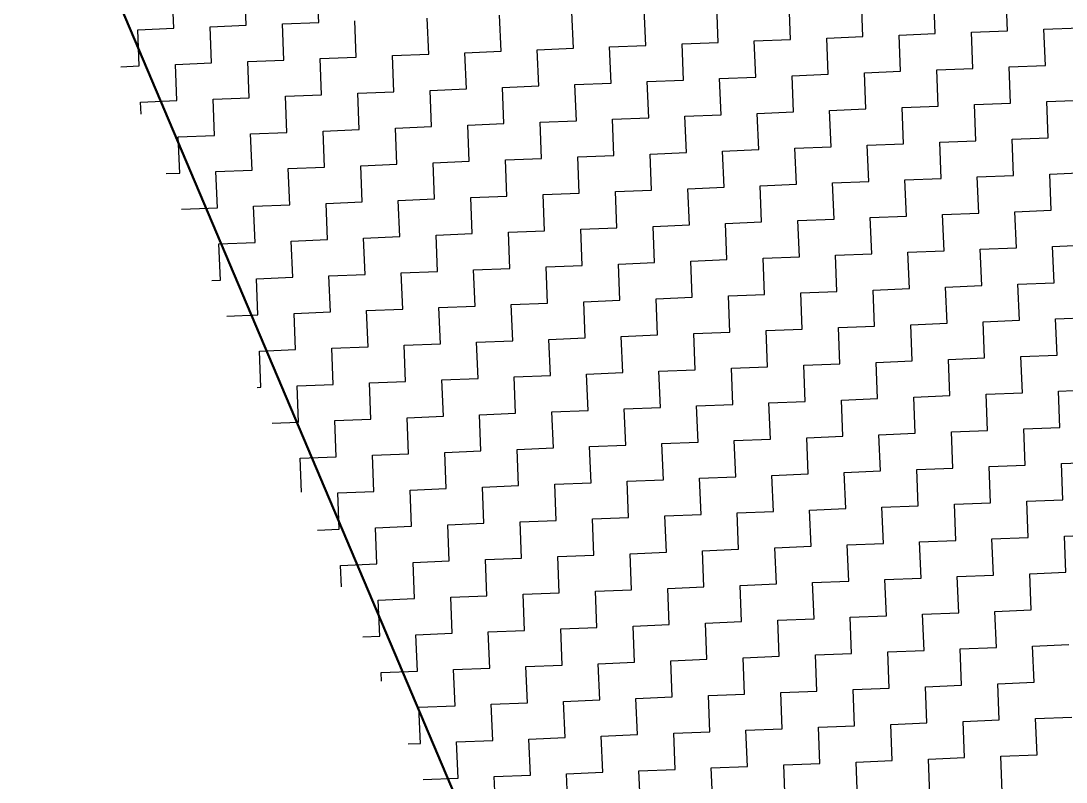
# Model space of a CAD drawing. Header units: metres. Extents: x 281802 to 284768, y 2076477 to 2081449.
# Drawn here: x 281842.3 to 281966.5, y 2077125.1 to 2077215.5 of the extents above; entities that cross this region are included whole.
import ezdxf

# ---------------------------------------------------------------- set-up
doc = ezdxf.new("R2010")
doc.units = ezdxf.units.M
doc.layers.add('POLY_HATCH', color=12, linetype='Continuous')
doc.layers.add('V_BOUND_LINE', color=7, linetype='Continuous')

msp = doc.modelspace()

# ---------------------------------------------------------------- linework, layer by layer
at = {"layer": 'POLY_HATCH'}
msp.add_line((281842.55, 2077244.72), (281966.44, 2076952.72), dxfattribs=at)
at = {"layer": 'POLY_HATCH', "linetype": 'Continuous'}
for p, q in [((281860.5, 2077214.64), (281860.33, 2077218.94)), ((281869.1, 2077214.99), (281868.92, 2077219.29)), ((281877.7, 2077215.34), (281877.52, 2077219.64)), ((281933.75, 2077213.31), (281933.58, 2077217.6)), ((281942.35, 2077213.65), (281942.17, 2077217.95)), ((281950.95, 2077214), (281950.77, 2077218.3)), ((281959.54, 2077214.35), (281959.37, 2077218.65)), ((281907.96, 2077212.26), (281907.79, 2077216.56)), ((281916.56, 2077212.61), (281916.38, 2077216.91)), ((281925.15, 2077212.96), (281924.98, 2077217.26)), ((281864.8, 2077214.82), (281869.1, 2077214.99)), ((281873.4, 2077215.17), (281877.7, 2077215.34)), ((281873.57, 2077210.87), (281873.4, 2077215.17)), ((281882.17, 2077211.22), (281881.99, 2077215.51)), ((281890.77, 2077211.56), (281890.59, 2077215.86)), ((281899.36, 2077211.91), (281899.19, 2077216.21)), ((281856.2, 2077214.47), (281860.5, 2077214.64)), ((281856.38, 2077210.17), (281856.2, 2077214.47)), ((281864.97, 2077210.52), (281864.8, 2077214.82)), ((281946.65, 2077213.83), (281950.95, 2077214)), ((281946.82, 2077209.53), (281946.65, 2077213.83)), ((281955.24, 2077214.18), (281959.54, 2077214.35)), ((281955.42, 2077209.88), (281955.24, 2077214.18)), ((281963.84, 2077214.53), (281968.14, 2077214.7)), ((281964.02, 2077210.23), (281963.84, 2077214.53)), ((281912.26, 2077212.44), (281916.56, 2077212.61)), ((281920.86, 2077212.78), (281925.15, 2077212.96)), ((281921.03, 2077208.48), (281920.86, 2077212.78)), ((281929.45, 2077213.13), (281933.75, 2077213.31)), ((281929.63, 2077208.83), (281929.45, 2077213.13)), ((281938.05, 2077213.48), (281942.35, 2077213.65)), ((281938.22, 2077209.18), (281938.05, 2077213.48)), ((281886.47, 2077211.39), (281890.77, 2077211.56)), ((281886.64, 2077207.09), (281886.47, 2077211.39)), ((281895.06, 2077211.74), (281899.36, 2077211.91)), ((281895.24, 2077207.44), (281895.06, 2077211.74)), ((281903.66, 2077212.09), (281907.96, 2077212.26)), ((281903.84, 2077207.79), (281903.66, 2077212.09)), ((281912.43, 2077208.14), (281912.26, 2077212.44)), ((281854.21, 2077210.08), (281856.38, 2077210.17)), ((281860.68, 2077210.34), (281864.97, 2077210.52)), ((281860.85, 2077206.05), (281860.68, 2077210.34)), ((281869.27, 2077210.69), (281873.57, 2077210.87)), ((281869.45, 2077206.39), (281869.27, 2077210.69)), ((281877.87, 2077211.04), (281882.17, 2077211.22)), ((281878.04, 2077206.74), (281877.87, 2077211.04)), ((281959.72, 2077210.05), (281964.02, 2077210.23)), ((281959.89, 2077205.75), (281959.72, 2077210.05)), ((281925.33, 2077208.66), (281929.63, 2077208.83)), ((281933.93, 2077209.01), (281938.22, 2077209.18)), ((281934.1, 2077204.71), (281933.93, 2077209.01)), ((281942.52, 2077209.36), (281946.82, 2077209.53)), ((281942.7, 2077205.06), (281942.52, 2077209.36)), ((281951.12, 2077209.7), (281955.42, 2077209.88)), ((281951.29, 2077205.41), (281951.12, 2077209.7)), ((281899.54, 2077207.61), (281903.84, 2077207.79)), ((281899.71, 2077203.32), (281899.54, 2077207.61)), ((281908.13, 2077207.96), (281912.43, 2077208.14)), ((281908.31, 2077203.66), (281908.13, 2077207.96)), ((281916.73, 2077208.31), (281921.03, 2077208.48)), ((281916.91, 2077204.01), (281916.73, 2077208.31)), ((281925.5, 2077204.36), (281925.33, 2077208.66)), ((281865.15, 2077206.22), (281869.45, 2077206.39)), ((281873.75, 2077206.57), (281878.04, 2077206.74)), ((281873.92, 2077202.27), (281873.75, 2077206.57)), ((281882.34, 2077206.92), (281886.64, 2077207.09)), ((281882.52, 2077202.62), (281882.34, 2077206.92)), ((281890.94, 2077207.27), (281895.24, 2077207.44)), ((281891.11, 2077202.97), (281890.94, 2077207.27)), ((281856.55, 2077205.87), (281860.85, 2077206.05)), ((281856.61, 2077204.43), (281856.55, 2077205.87)), ((281865.32, 2077201.92), (281865.15, 2077206.22)), ((281938.4, 2077204.88), (281942.7, 2077205.06)), ((281947, 2077205.23), (281951.29, 2077205.41)), ((281947.17, 2077200.93), (281947, 2077205.23)), ((281955.59, 2077205.58), (281959.89, 2077205.75)), ((281955.77, 2077201.28), (281955.59, 2077205.58)), ((281964.19, 2077205.93), (281968.49, 2077206.1)), ((281964.36, 2077201.63), (281964.19, 2077205.93)), ((281912.61, 2077203.84), (281916.91, 2077204.01)), ((281912.78, 2077199.54), (281912.61, 2077203.84)), ((281921.2, 2077204.19), (281925.5, 2077204.36)), ((281921.38, 2077199.89), (281921.2, 2077204.19)), ((281929.8, 2077204.53), (281934.1, 2077204.71)), ((281929.98, 2077200.24), (281929.8, 2077204.53)), ((281938.57, 2077200.58), (281938.4, 2077204.88)), ((281878.22, 2077202.44), (281882.52, 2077202.62)), ((281886.82, 2077202.79), (281891.11, 2077202.97)), ((281886.99, 2077198.49), (281886.82, 2077202.79)), ((281895.41, 2077203.14), (281899.71, 2077203.32)), ((281895.59, 2077198.84), (281895.41, 2077203.14)), ((281904.01, 2077203.49), (281908.31, 2077203.66)), ((281904.18, 2077199.19), (281904.01, 2077203.49)), ((281861.02, 2077201.75), (281865.32, 2077201.92)), ((281861.2, 2077197.45), (281861.02, 2077201.75)), ((281869.62, 2077202.1), (281873.92, 2077202.27)), ((281869.8, 2077197.8), (281869.62, 2077202.1)), ((281878.39, 2077198.15), (281878.22, 2077202.44)), ((281960.07, 2077201.46), (281964.36, 2077201.63)), ((281960.24, 2077197.16), (281960.07, 2077201.46)), ((281925.68, 2077200.06), (281929.98, 2077200.24)), ((281934.27, 2077200.41), (281938.57, 2077200.58)), ((281934.45, 2077196.11), (281934.27, 2077200.41)), ((281942.87, 2077200.76), (281947.17, 2077200.93)), ((281943.05, 2077196.46), (281942.87, 2077200.76)), ((281951.47, 2077201.11), (281955.77, 2077201.28)), ((281951.64, 2077196.81), (281951.47, 2077201.11)), ((281899.89, 2077199.02), (281904.18, 2077199.19)), ((281900.06, 2077194.72), (281899.89, 2077199.02)), ((281908.48, 2077199.37), (281912.78, 2077199.54)), ((281908.66, 2077195.07), (281908.48, 2077199.37)), ((281917.08, 2077199.71), (281921.38, 2077199.89)), ((281917.25, 2077195.41), (281917.08, 2077199.71)), ((281925.85, 2077195.76), (281925.68, 2077200.06)), ((281865.5, 2077197.62), (281869.8, 2077197.8)), ((281865.67, 2077193.32), (281865.5, 2077197.62)), ((281874.09, 2077197.97), (281878.39, 2077198.15)), ((281874.27, 2077193.67), (281874.09, 2077197.97)), ((281882.69, 2077198.32), (281886.99, 2077198.49)), ((281882.87, 2077194.02), (281882.69, 2077198.32)), ((281891.29, 2077198.67), (281895.59, 2077198.84)), ((281891.46, 2077194.37), (281891.29, 2077198.67)), ((281859.6, 2077197.38), (281861.2, 2077197.45)), ((281938.75, 2077196.29), (281943.05, 2077196.46)), ((281947.34, 2077196.63), (281951.64, 2077196.81)), ((281947.52, 2077192.34), (281947.34, 2077196.63)), ((281955.94, 2077196.98), (281960.24, 2077197.16)), ((281956.12, 2077192.68), (281955.94, 2077196.98)), ((281964.54, 2077197.33), (281968.84, 2077197.5)), ((281964.71, 2077193.03), (281964.54, 2077197.33)), ((281912.96, 2077195.24), (281917.25, 2077195.41)), ((281913.13, 2077190.94), (281912.96, 2077195.24)), ((281921.55, 2077195.59), (281925.85, 2077195.76)), ((281921.73, 2077191.29), (281921.55, 2077195.59)), ((281930.15, 2077195.94), (281934.45, 2077196.11)), ((281930.32, 2077191.64), (281930.15, 2077195.94)), ((281938.92, 2077191.99), (281938.75, 2077196.29)), ((281878.57, 2077193.85), (281882.87, 2077194.02)), ((281887.16, 2077194.2), (281891.46, 2077194.37)), ((281887.34, 2077189.9), (281887.16, 2077194.2)), ((281895.76, 2077194.54), (281900.06, 2077194.72)), ((281895.94, 2077190.25), (281895.76, 2077194.54)), ((281904.36, 2077194.89), (281908.66, 2077195.07)), ((281904.53, 2077190.59), (281904.36, 2077194.89)), ((281861.4, 2077193.15), (281865.67, 2077193.32)), ((281869.97, 2077193.5), (281874.27, 2077193.67)), ((281870.14, 2077189.2), (281869.97, 2077193.5)), ((281878.74, 2077189.55), (281878.57, 2077193.85)), ((281951.82, 2077192.51), (281956.12, 2077192.68)), ((281960.41, 2077192.86), (281964.71, 2077193.03)), ((281960.59, 2077188.56), (281960.41, 2077192.86)), ((281926.03, 2077191.46), (281930.32, 2077191.64)), ((281926.2, 2077187.17), (281926.03, 2077191.46)), ((281934.62, 2077191.81), (281938.92, 2077191.99)), ((281934.8, 2077187.51), (281934.62, 2077191.81)), ((281943.22, 2077192.16), (281947.52, 2077192.34)), ((281943.39, 2077187.86), (281943.22, 2077192.16)), ((281951.99, 2077188.21), (281951.82, 2077192.51)), ((281891.64, 2077190.07), (281895.94, 2077190.25)), ((281900.23, 2077190.42), (281904.53, 2077190.59)), ((281900.41, 2077186.12), (281900.23, 2077190.42)), ((281908.83, 2077190.77), (281913.13, 2077190.94)), ((281909.01, 2077186.47), (281908.83, 2077190.77)), ((281917.43, 2077191.12), (281921.73, 2077191.29)), ((281917.6, 2077186.82), (281917.43, 2077191.12)), ((281865.84, 2077189.03), (281870.14, 2077189.2)), ((281866.02, 2077184.73), (281865.84, 2077189.03)), ((281874.44, 2077189.37), (281878.74, 2077189.55)), ((281874.62, 2077185.08), (281874.44, 2077189.37)), ((281883.04, 2077189.72), (281887.34, 2077189.9)), ((281883.21, 2077185.42), (281883.04, 2077189.72)), ((281891.81, 2077185.77), (281891.64, 2077190.07)), ((281939.1, 2077187.69), (281943.39, 2077187.86)), ((281939.27, 2077183.39), (281939.1, 2077187.69)), ((281947.69, 2077188.04), (281951.99, 2077188.21)), ((281947.87, 2077183.74), (281947.69, 2077188.04)), ((281956.29, 2077188.39), (281960.59, 2077188.56)), ((281956.46, 2077184.09), (281956.29, 2077188.39)), ((281964.89, 2077188.73), (281969.19, 2077188.91)), ((281965.06, 2077184.43), (281964.89, 2077188.73)), ((281904.71, 2077186.3), (281909.01, 2077186.47)), ((281913.3, 2077186.64), (281917.6, 2077186.82)), ((281913.48, 2077182.34), (281913.3, 2077186.64)), ((281921.9, 2077186.99), (281926.2, 2077187.17)), ((281922.08, 2077182.69), (281921.9, 2077186.99)), ((281930.5, 2077187.34), (281934.8, 2077187.51)), ((281930.67, 2077183.04), (281930.5, 2077187.34)), ((281878.91, 2077185.25), (281883.21, 2077185.42)), ((281879.09, 2077180.95), (281878.91, 2077185.25)), ((281887.51, 2077185.6), (281891.81, 2077185.77)), ((281887.69, 2077181.3), (281887.51, 2077185.6)), ((281896.11, 2077185.95), (281900.41, 2077186.12)), ((281896.28, 2077181.65), (281896.11, 2077185.95)), ((281904.88, 2077182), (281904.71, 2077186.3)), ((281864.99, 2077184.69), (281866.02, 2077184.73)), ((281870.32, 2077184.9), (281874.62, 2077185.08)), ((281870.49, 2077180.6), (281870.32, 2077184.9)), ((281952.17, 2077183.91), (281956.46, 2077184.09)), ((281960.76, 2077184.26), (281965.06, 2077184.43)), ((281960.94, 2077179.96), (281960.76, 2077184.26)), ((281926.37, 2077182.87), (281930.67, 2077183.04)), ((281926.55, 2077178.57), (281926.37, 2077182.87)), ((281934.97, 2077183.22), (281939.27, 2077183.39)), ((281935.15, 2077178.92), (281934.97, 2077183.22)), ((281943.57, 2077183.56), (281947.87, 2077183.74)), ((281943.74, 2077179.27), (281943.57, 2077183.56)), ((281952.34, 2077179.61), (281952.17, 2077183.91)), ((281891.98, 2077181.47), (281896.28, 2077181.65)), ((281892.16, 2077177.18), (281891.98, 2077181.47)), ((281900.58, 2077181.82), (281904.88, 2077182)), ((281900.76, 2077177.52), (281900.58, 2077181.82)), ((281909.18, 2077182.17), (281913.48, 2077182.34)), ((281909.35, 2077177.87), (281909.18, 2077182.17)), ((281917.78, 2077182.52), (281922.08, 2077182.69)), ((281917.95, 2077178.22), (281917.78, 2077182.52)), ((281866.78, 2077180.45), (281870.49, 2077180.6)), ((281874.79, 2077180.78), (281879.09, 2077180.95)), ((281874.96, 2077176.48), (281874.79, 2077180.78)), ((281883.39, 2077181.13), (281887.69, 2077181.3)), ((281883.56, 2077176.83), (281883.39, 2077181.13)), ((281965.24, 2077180.14), (281969.53, 2077180.31)), ((281939.44, 2077179.09), (281943.74, 2077179.27)), ((281939.62, 2077174.79), (281939.44, 2077179.09)), ((281948.04, 2077179.44), (281952.34, 2077179.61)), ((281948.22, 2077175.14), (281948.04, 2077179.44)), ((281956.64, 2077179.79), (281960.94, 2077179.96)), ((281956.81, 2077175.49), (281956.64, 2077179.79)), ((281965.41, 2077175.84), (281965.24, 2077180.14)), ((281905.05, 2077177.7), (281909.35, 2077177.87)), ((281913.65, 2077178.05), (281917.95, 2077178.22)), ((281913.83, 2077173.75), (281913.65, 2077178.05)), ((281922.25, 2077178.39), (281926.55, 2077178.57)), ((281922.42, 2077174.1), (281922.25, 2077178.39)), ((281930.85, 2077178.74), (281935.15, 2077178.92)), ((281931.02, 2077174.44), (281930.85, 2077178.74)), ((281879.26, 2077176.65), (281883.56, 2077176.83)), ((281879.44, 2077172.35), (281879.26, 2077176.65)), ((281887.86, 2077177), (281892.16, 2077177.18)), ((281888.03, 2077172.7), (281887.86, 2077177)), ((281896.46, 2077177.35), (281900.76, 2077177.52)), ((281896.63, 2077173.05), (281896.46, 2077177.35)), ((281905.23, 2077173.4), (281905.05, 2077177.7)), ((281870.67, 2077176.3), (281874.96, 2077176.48)), ((281870.84, 2077172.01), (281870.67, 2077176.3)), ((281952.51, 2077175.32), (281956.81, 2077175.49)), ((281952.69, 2077171.02), (281952.51, 2077175.32)), ((281961.11, 2077175.66), (281965.41, 2077175.84)), ((281961.29, 2077171.36), (281961.11, 2077175.66)), ((281918.12, 2077173.92), (281922.42, 2077174.1)), ((281926.72, 2077174.27), (281931.02, 2077174.44)), ((281926.9, 2077169.97), (281926.72, 2077174.27)), ((281935.32, 2077174.62), (281939.62, 2077174.79)), ((281935.49, 2077170.32), (281935.32, 2077174.62)), ((281943.92, 2077174.97), (281948.22, 2077175.14)), ((281944.09, 2077170.67), (281943.92, 2077174.97)), ((281892.33, 2077172.88), (281896.63, 2077173.05)), ((281892.51, 2077168.58), (281892.33, 2077172.88)), ((281900.93, 2077173.23), (281905.23, 2077173.4)), ((281901.1, 2077168.93), (281900.93, 2077173.23)), ((281909.53, 2077173.57), (281913.83, 2077173.75)), ((281909.7, 2077169.27), (281909.53, 2077173.57)), ((281918.3, 2077169.62), (281918.12, 2077173.92)), ((281870.38, 2077171.99), (281870.84, 2077172.01)), ((281875.14, 2077172.18), (281879.44, 2077172.35)), ((281875.31, 2077167.88), (281875.14, 2077172.18)), ((281883.74, 2077172.53), (281888.03, 2077172.7)), ((281883.91, 2077168.23), (281883.74, 2077172.53)), ((281965.58, 2077171.54), (281969.88, 2077171.71)), ((281965.76, 2077167.24), (281965.58, 2077171.54)), ((281931.19, 2077170.15), (281935.49, 2077170.32)), ((281939.79, 2077170.49), (281944.09, 2077170.67)), ((281939.97, 2077166.2), (281939.79, 2077170.49)), ((281948.39, 2077170.84), (281952.69, 2077171.02)), ((281948.56, 2077166.54), (281948.39, 2077170.84)), ((281956.99, 2077171.19), (281961.29, 2077171.36)), ((281957.16, 2077166.89), (281956.99, 2077171.19)), ((281905.4, 2077169.1), (281909.7, 2077169.27)), ((281905.58, 2077164.8), (281905.4, 2077169.1)), ((281914, 2077169.45), (281918.3, 2077169.62)), ((281914.17, 2077165.15), (281914, 2077169.45)), ((281922.6, 2077169.8), (281926.9, 2077169.97)), ((281922.77, 2077165.5), (281922.6, 2077169.8)), ((281931.37, 2077165.85), (281931.19, 2077170.15)), ((281872.17, 2077167.75), (281875.31, 2077167.88)), ((281879.61, 2077168.06), (281883.91, 2077168.23)), ((281879.79, 2077163.76), (281879.61, 2077168.06)), ((281888.21, 2077168.4), (281892.51, 2077168.58)), ((281888.38, 2077164.11), (281888.21, 2077168.4)), ((281896.81, 2077168.75), (281901.1, 2077168.93)), ((281896.98, 2077164.45), (281896.81, 2077168.75)), ((281952.86, 2077166.72), (281957.16, 2077166.89)), ((281953.04, 2077162.42), (281952.86, 2077166.72)), ((281961.46, 2077167.07), (281965.76, 2077167.24)), ((281961.63, 2077162.77), (281961.46, 2077167.07)), ((281918.47, 2077165.32), (281922.77, 2077165.5)), ((281927.07, 2077165.67), (281931.37, 2077165.85)), ((281927.24, 2077161.37), (281927.07, 2077165.67)), ((281935.67, 2077166.02), (281939.97, 2077166.2)), ((281935.84, 2077161.72), (281935.67, 2077166.02)), ((281944.26, 2077166.37), (281948.56, 2077166.54)), ((281944.44, 2077162.07), (281944.26, 2077166.37)), ((281884.08, 2077163.93), (281888.38, 2077164.11)), ((281892.68, 2077164.28), (281896.98, 2077164.45)), ((281892.86, 2077159.98), (281892.68, 2077164.28)), ((281901.28, 2077164.63), (281905.58, 2077164.8)), ((281901.45, 2077160.33), (281901.28, 2077164.63)), ((281909.88, 2077164.98), (281914.17, 2077165.15)), ((281910.05, 2077160.68), (281909.88, 2077164.98)), ((281918.65, 2077161.03), (281918.47, 2077165.32)), ((281875.49, 2077163.58), (281879.79, 2077163.76)), ((281875.65, 2077159.55), (281875.49, 2077163.58)), ((281884.26, 2077159.63), (281884.08, 2077163.93)), ((281965.93, 2077162.94), (281970.23, 2077163.12)), ((281966.11, 2077158.64), (281965.93, 2077162.94)), ((281931.54, 2077161.55), (281935.84, 2077161.72)), ((281940.14, 2077161.9), (281944.44, 2077162.07)), ((281940.31, 2077157.6), (281940.14, 2077161.9)), ((281948.74, 2077162.25), (281953.04, 2077162.42)), ((281948.91, 2077157.95), (281948.74, 2077162.25)), ((281957.33, 2077162.59), (281961.63, 2077162.77)), ((281957.51, 2077158.29), (281957.33, 2077162.59)), ((281905.75, 2077160.5), (281910.05, 2077160.68)), ((281905.93, 2077156.2), (281905.75, 2077160.5)), ((281914.35, 2077160.85), (281918.65, 2077161.03)), ((281914.52, 2077156.55), (281914.35, 2077160.85)), ((281922.95, 2077161.2), (281927.24, 2077161.37)), ((281923.12, 2077156.9), (281922.95, 2077161.2)), ((281931.72, 2077157.25), (281931.54, 2077161.55)), ((281879.96, 2077159.46), (281884.26, 2077159.63)), ((281880.13, 2077155.16), (281879.96, 2077159.46)), ((281888.56, 2077159.81), (281892.86, 2077159.98)), ((281888.73, 2077155.51), (281888.56, 2077159.81)), ((281897.15, 2077160.16), (281901.45, 2077160.33)), ((281897.33, 2077155.86), (281897.15, 2077160.16)), ((281944.61, 2077157.77), (281948.91, 2077157.95)), ((281953.21, 2077158.12), (281957.51, 2077158.29)), ((281953.38, 2077153.82), (281953.21, 2077158.12)), ((281961.81, 2077158.47), (281966.11, 2077158.64)), ((281961.98, 2077154.17), (281961.81, 2077158.47)), ((281918.82, 2077156.73), (281923.12, 2077156.9)), ((281919, 2077152.43), (281918.82, 2077156.73)), ((281927.42, 2077157.08), (281931.72, 2077157.25)), ((281927.59, 2077152.78), (281927.42, 2077157.08)), ((281936.02, 2077157.42), (281940.31, 2077157.6)), ((281936.19, 2077153.13), (281936.02, 2077157.42)), ((281944.79, 2077153.47), (281944.61, 2077157.77)), ((281884.43, 2077155.33), (281888.73, 2077155.51)), ((281893.03, 2077155.68), (281897.33, 2077155.86)), ((281893.2, 2077151.38), (281893.03, 2077155.68)), ((281901.63, 2077156.03), (281905.93, 2077156.2)), ((281901.8, 2077151.73), (281901.63, 2077156.03)), ((281910.22, 2077156.38), (281914.52, 2077156.55)), ((281910.4, 2077152.08), (281910.22, 2077156.38)), ((281877.56, 2077155.06), (281880.13, 2077155.16)), ((281884.61, 2077151.04), (281884.43, 2077155.33)), ((281957.68, 2077154), (281961.98, 2077154.17)), ((281966.28, 2077154.34), (281970.58, 2077154.52)), ((281966.45, 2077150.05), (281966.28, 2077154.34)), ((281931.89, 2077152.95), (281936.19, 2077153.13)), ((281932.07, 2077148.65), (281931.89, 2077152.95)), ((281940.49, 2077153.3), (281944.79, 2077153.47)), ((281940.66, 2077149), (281940.49, 2077153.3)), ((281949.09, 2077153.65), (281953.38, 2077153.82)), ((281949.26, 2077149.35), (281949.09, 2077153.65)), ((281957.86, 2077149.7), (281957.68, 2077154)), ((281897.5, 2077151.56), (281901.8, 2077151.73)), ((281906.1, 2077151.91), (281910.4, 2077152.08)), ((281906.27, 2077147.61), (281906.1, 2077151.91)), ((281914.7, 2077152.25), (281919, 2077152.43)), ((281914.87, 2077147.96), (281914.7, 2077152.25)), ((281923.29, 2077152.6), (281927.59, 2077152.78)), ((281923.47, 2077148.3), (281923.29, 2077152.6)), ((281880.31, 2077150.86), (281884.61, 2077151.04)), ((281880.41, 2077148.33), (281880.31, 2077150.86)), ((281888.91, 2077151.21), (281893.2, 2077151.38)), ((281889.08, 2077146.91), (281888.91, 2077151.21)), ((281897.68, 2077147.26), (281897.5, 2077151.56)), ((281944.96, 2077149.18), (281949.26, 2077149.35)), ((281953.56, 2077149.52), (281957.86, 2077149.7)), ((281953.73, 2077145.22), (281953.56, 2077149.52)), ((281962.16, 2077149.87), (281966.45, 2077150.05)), ((281962.33, 2077145.57), (281962.16, 2077149.87)), ((281910.57, 2077147.78), (281914.87, 2077147.96)), ((281919.17, 2077148.13), (281923.47, 2077148.3)), ((281919.34, 2077143.83), (281919.17, 2077148.13)), ((281927.77, 2077148.48), (281932.07, 2077148.65)), ((281927.94, 2077144.18), (281927.77, 2077148.48)), ((281936.36, 2077148.83), (281940.66, 2077149)), ((281936.54, 2077144.53), (281936.36, 2077148.83)), ((281945.14, 2077144.88), (281944.96, 2077149.18)), ((281884.78, 2077146.74), (281889.08, 2077146.91)), ((281884.96, 2077142.44), (281884.78, 2077146.74)), ((281893.38, 2077147.09), (281897.68, 2077147.26)), ((281893.55, 2077142.79), (281893.38, 2077147.09)), ((281901.98, 2077147.43), (281906.27, 2077147.61)), ((281902.15, 2077143.13), (281901.98, 2077147.43)), ((281910.75, 2077143.48), (281910.57, 2077147.78)), ((281958.03, 2077145.4), (281962.33, 2077145.57)), ((281932.24, 2077144.35), (281936.54, 2077144.53)), ((281932.41, 2077140.06), (281932.24, 2077144.35)), ((281940.84, 2077144.7), (281945.14, 2077144.88)), ((281941.01, 2077140.4), (281940.84, 2077144.7)), ((281949.43, 2077145.05), (281953.73, 2077145.22)), ((281949.61, 2077140.75), (281949.43, 2077145.05)), ((281958.21, 2077141.1), (281958.03, 2077145.4)), ((281897.85, 2077142.96), (281902.15, 2077143.13)), ((281906.45, 2077143.31), (281910.75, 2077143.48)), ((281906.62, 2077139.01), (281906.45, 2077143.31)), ((281915.05, 2077143.66), (281919.34, 2077143.83)), ((281915.22, 2077139.36), (281915.05, 2077143.66)), ((281923.64, 2077144.01), (281927.94, 2077144.18)), ((281923.82, 2077139.71), (281923.64, 2077144.01)), ((281882.95, 2077142.36), (281884.96, 2077142.44)), ((281889.25, 2077142.61), (281893.55, 2077142.79)), ((281889.43, 2077138.31), (281889.25, 2077142.61)), ((281898.03, 2077138.66), (281897.85, 2077142.96)), ((281945.31, 2077140.58), (281949.61, 2077140.75)), ((281945.48, 2077136.28), (281945.31, 2077140.58)), ((281953.91, 2077140.93), (281958.21, 2077141.1)), ((281954.08, 2077136.63), (281953.91, 2077140.93)), ((281962.5, 2077141.27), (281966.8, 2077141.45)), ((281962.68, 2077136.98), (281962.5, 2077141.27)), ((281910.92, 2077139.18), (281915.22, 2077139.36)), ((281919.52, 2077139.53), (281923.82, 2077139.71)), ((281919.69, 2077135.23), (281919.52, 2077139.53)), ((281928.12, 2077139.88), (281932.41, 2077140.06)), ((281928.29, 2077135.58), (281928.12, 2077139.88)), ((281936.71, 2077140.23), (281941.01, 2077140.4)), ((281936.89, 2077135.93), (281936.71, 2077140.23)), ((281885.13, 2077138.14), (281889.43, 2077138.31)), ((281885.17, 2077137.11), (281885.13, 2077138.14)), ((281893.73, 2077138.49), (281898.03, 2077138.66)), ((281893.9, 2077134.19), (281893.73, 2077138.49)), ((281902.32, 2077138.84), (281906.62, 2077139.01)), ((281902.5, 2077134.54), (281902.32, 2077138.84)), ((281911.1, 2077134.89), (281910.92, 2077139.18)), ((281958.38, 2077136.8), (281962.68, 2077136.98)), ((281958.55, 2077132.5), (281958.38, 2077136.8)), ((281923.99, 2077135.41), (281928.29, 2077135.58)), ((281932.59, 2077135.76), (281936.89, 2077135.93)), ((281932.76, 2077131.46), (281932.59, 2077135.76)), ((281941.19, 2077136.11), (281945.48, 2077136.28)), ((281941.36, 2077131.81), (281941.19, 2077136.11)), ((281949.78, 2077136.45), (281954.08, 2077136.63)), ((281949.96, 2077132.15), (281949.78, 2077136.45)), ((281898.2, 2077134.36), (281902.5, 2077134.54)), ((281898.37, 2077130.06), (281898.2, 2077134.36)), ((281906.8, 2077134.71), (281911.1, 2077134.89)), ((281906.97, 2077130.41), (281906.8, 2077134.71)), ((281915.39, 2077135.06), (281919.69, 2077135.23)), ((281915.57, 2077130.76), (281915.39, 2077135.06)), ((281924.17, 2077131.11), (281923.99, 2077135.41)), ((281889.6, 2077134.02), (281893.9, 2077134.19)), ((281889.78, 2077129.72), (281889.6, 2077134.02)), ((281937.06, 2077131.63), (281941.36, 2077131.81)), ((281945.66, 2077131.98), (281949.96, 2077132.15)), ((281945.83, 2077127.68), (281945.66, 2077131.98)), ((281954.26, 2077132.33), (281958.55, 2077132.5)), ((281954.43, 2077128.03), (281954.26, 2077132.33)), ((281962.85, 2077132.68), (281967.15, 2077132.85)), ((281963.03, 2077128.38), (281962.85, 2077132.68)), ((281911.27, 2077130.59), (281915.57, 2077130.76)), ((281911.44, 2077126.29), (281911.27, 2077130.59)), ((281919.87, 2077130.94), (281924.17, 2077131.11)), ((281920.04, 2077126.64), (281919.87, 2077130.94)), ((281928.46, 2077131.28), (281932.76, 2077131.46)), ((281928.64, 2077126.99), (281928.46, 2077131.28)), ((281937.24, 2077127.33), (281937.06, 2077131.63)), ((281888.33, 2077129.66), (281889.78, 2077129.72)), ((281894.08, 2077129.89), (281898.37, 2077130.06)), ((281894.25, 2077125.59), (281894.08, 2077129.89)), ((281902.67, 2077130.24), (281906.97, 2077130.41)), ((281902.85, 2077125.94), (281902.67, 2077130.24)), ((281958.73, 2077128.2), (281963.03, 2077128.38)), ((281958.9, 2077123.91), (281958.73, 2077128.2)), ((281924.34, 2077126.81), (281928.64, 2077126.99)), ((281932.94, 2077127.16), (281937.24, 2077127.33)), ((281933.11, 2077122.86), (281932.94, 2077127.16)), ((281941.53, 2077127.51), (281945.83, 2077127.68)), ((281941.71, 2077123.21), (281941.53, 2077127.51)), ((281950.13, 2077127.86), (281954.43, 2077128.03)), ((281950.31, 2077123.56), (281950.13, 2077127.86)), ((281898.55, 2077125.77), (281902.85, 2077125.94)), ((281898.72, 2077121.47), (281898.55, 2077125.77)), ((281907.15, 2077126.11), (281911.44, 2077126.29)), ((281907.32, 2077121.82), (281907.15, 2077126.11)), ((281915.74, 2077126.46), (281920.04, 2077126.64)), ((281915.92, 2077122.16), (281915.74, 2077126.46)), ((281924.51, 2077122.51), (281924.34, 2077126.81)), ((281890.13, 2077125.43), (281894.25, 2077125.59))]:
    msp.add_line(p, q, dxfattribs=at)
at = {"layer": 'V_BOUND_LINE'}
msp.add_line((281842.33, 2077244.96), (281966.21, 2076952.97), dxfattribs=at)

doc.saveas('drawing.dxf')
